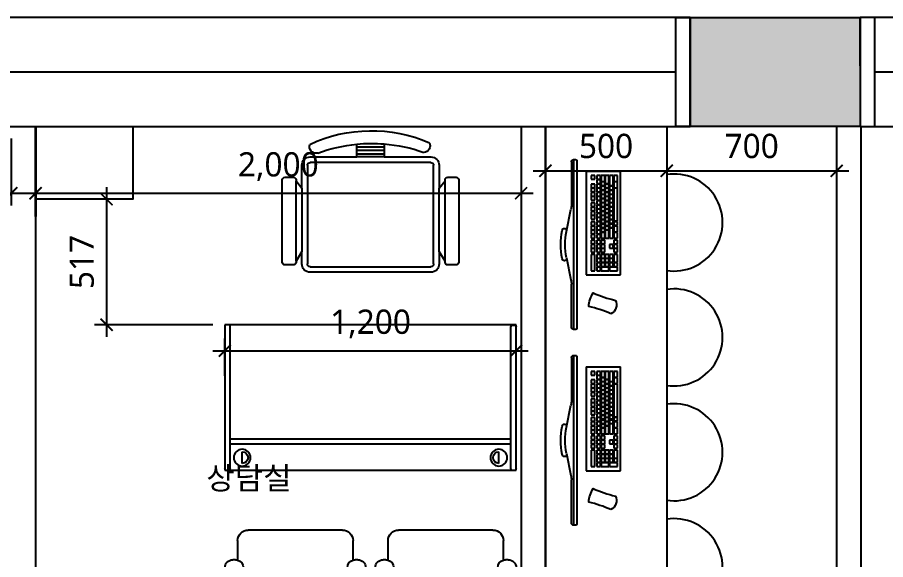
# Model space of a CAD drawing. Header units: metres. Extents: x 11578468 to 47831421, y -58341524 to -14256839.
# Drawn here: x 23785042 to 23788619, y -29022172 to -29019937 of the extents above; entities that cross this region are included whole.
import ezdxf
from ezdxf.enums import TextEntityAlignment as Align

# ---------------------------------------------------------------- set-up
doc = ezdxf.new("R2010")
doc.units = ezdxf.units.M
doc.header["$LTSCALE"] = 50
doc.header["$MEASUREMENT"] = 0
doc.layers.get('0').update_dxf_attribs({"linetype": 'CONTINUOUS'})
doc.layers.get('DEFPOINTS').update_dxf_attribs({"linetype": 'CONTINUOUS'})
for name, color, linetype in [('0-ELC TEXT', 7, 'CONTINUOUS'), ('3.기호.계단선', 30, 'CONTINUOUS'), ('FUR', 11, 'CONTINUOUS'), ('wall', 3, 'CONTINUOUS'), ('WIN', 4, 'CONTINUOUS'), ('家具', 251, 'CONTINUOUS'), ('가구', 6, 'CONTINUOUS')]:
    doc.layers.add(name, color=color, linetype=linetype)
doc.layers.add('ha', color=8, linetype='CONTINUOUS', lineweight=5)
doc.layers.add('wall2', color=3, linetype='CONTINUOUS', lineweight=25)
doc.styles.add('HY 울릉도 L', font='malgun.ttf')
doc.styles.add('맑은 고딕', font='malgun.ttf')
doc.dimstyles.new('사본 50', dxfattribs={"dimscale": 50, "dimtxt": 2, "dimasz": 1, "dimexe": 1, "dimexo": 1, "dimgap": 1, "dimtad": 1, "dimdec": 0, "dimrnd": 0.05, "dimdsep": 46, "dimlunit": 6, "dimtxsty": 'HY 울릉도 L', "dimblk": 'ARCHTICK', "dimcen": 2.5, "dimdle": 1, "dimclrd": 133, "dimclre": 133, "dimclrt": 30, "dimadec": 0, "dimazin": 0, "dimtfac": 1, "dimtdec": 0, "dimtix": 1, "dimtmove": 2, "dimatfit": 3, "dimldrblk": 'ARCHTICK', "dimfxl": 1, "dimlwd": -1, "dimlwe": -1, "dimarcsym": 0})

# ---------------------------------------------------------------- blocks, each defined once
blk = doc.blocks.new('*U357')
at = {"layer": 'WIN', "linetype": 'Continuous'}
blk.add_line((60, -25), (4340, -25), dxfattribs=at)
for points in [[(0, -250), (4400, -250), (4400, 200), (0, 200)], [(4400, -250), (4340, -250), (4340, 200), (4400, 200)]]:
    blk.add_lwpolyline(points, close=True, dxfattribs=at)
blk = doc.blocks.new('*U358')
at = {"layer": 'WIN', "linetype": 'Continuous'}
blk.add_line((60, -25), (7040, -25), dxfattribs=at)
for points in [[(0, -250), (7100, -250), (7100, 200), (0, 200)], [(0, -250), (60, -250), (60, 200), (0, 200)]]:
    blk.add_lwpolyline(points, close=True, dxfattribs=at)
blk = doc.blocks.new('sdagdgds')
at = {"layer": 'ha', "transparency": 33554687}
h = blk.add_hatch(color=256, dxfattribs=at)
h.dxf.hatch_style = 1
h.paths.add_polyline_path([(23725502, -29128457), (23728302, -29128457), (23728302, -29132607), (23728502, -29132607), (23728502, -29128257), (23728302, -29128257), (23725302, -29128257), (23725302, -29132557), (23725502, -29132557)])
h.paths.add_polyline_path([(23728502, -29133657), (23728302, -29133657), (23728302, -29133757), (23725502, -29133757), (23725502, -29133657), (23725302, -29133657), (23725302, -29133757), (23724848.0976572, -29133757), (23724752, -29133757), (23724752, -29136507), (23725152, -29136507), (23725152, -29137657), (23725352, -29137657), (23725352, -29137507), (23727752, -29137507), (23727952, -29137507), (23727952, -29137307), (23725352, -29137307), (23725352, -29136507), (23727052, -29136507), (23727052, -29136707), (23727252, -29136707), (23727252, -29136507), (23727252, -29135757), (23727252, -29135707), (23727052, -29135707), (23727052, -29135757), (23727052, -29136307), (23725352, -29136307), (23724952, -29136307), (23724952, -29133957), (23727052, -29133957), (23727052, -29134507), (23727252, -29134507), (23727252, -29133957), (23728502, -29133957)])
h.paths.add_polyline_path([(23727952, -29138607), (23727752, -29138607), (23727752, -29139637), (23725352, -29139637), (23725352, -29139457), (23725152, -29139457), (23725152, -29140057), (23725352, -29140057), (23725352, -29139837), (23727752, -29139837), (23727752, -29139907), (23727952, -29139907), (23727952, -29139837)])
h.paths.add_polyline_path([(23727952, -29141007), (23727752, -29141007), (23727752, -29142007), (23725352, -29142007), (23725352, -29141857), (23725152, -29141857), (23725152, -29144557), (23725652, -29144557), (23725652, -29144657), (23729552, -29144657), (23729552, -29144457), (23725852, -29144457), (23725852, -29144357), (23725352, -29144357), (23725352, -29142207), (23727952, -29142207)])
h.paths.add_polyline_path([(23731552, -29144307), (23730852, -29144307), (23730852, -29144457), (23730732, -29144457), (23730732, -29144657), (23732052, -29144657), (23732052, -29144457), (23731552, -29144457)])
h.paths.add_polyline_path([(23739502, -29144457), (23736702, -29144457), (23736702, -29144307), (23736002, -29144307), (23736002, -29144457), (23733202, -29144457), (23733202, -29144657), (23739502, -29144657)])
h.paths.add_polyline_path([(23745902, -29143307), (23745702, -29143307), (23745702, -29144457), (23744702, -29144457), (23744702, -29144307), (23744002, -29144307), (23744002, -29144457), (23743102, -29144457), (23743102, -29144657), (23745902, -29144657)])
h.paths.add_polyline_path([(23745902, -29133157), (23745702, -29133157), (23745702, -29139657), (23745902, -29139657)])
h.paths.add_polyline_path([(23745902, -29140857), (23745702, -29140857), (23745702, -29142157), (23745902, -29142157)])
h.paths.add_polyline_path([(23744602, -29136307), (23743902, -29136307), (23743902, -29136657), (23744602, -29136657)])
h.paths.add_polyline_path([(23736702, -29136307), (23736002, -29136307), (23736002, -29136657), (23736702, -29136657)])
h.paths.add_polyline_path([(23731602, -29136307), (23730902, -29136307), (23730902, -29136657), (23731602, -29136657)])
h.paths.add_polyline_path([(23745902, -29130707), (23745702, -29130707), (23745702, -29131957), (23745902, -29131957)])
h.paths.add_polyline_path([(23745902, -29128257), (23743802, -29128257), (23743802, -29128457), (23743802, -29128707), (23744502, -29128707), (23744502, -29128457), (23745702, -29128457), (23745702, -29129607), (23745902, -29129607)])
h.paths.add_polyline_path([(23731602, -29128457), (23731602, -29128257), (23730902, -29128257), (23730902, -29130107), (23731102, -29130107), (23731102, -29128707), (23731602, -29128707)])
h.paths.add_polyline_path([(23736702, -29128257), (23736002, -29128257), (23736002, -29128457), (23736002, -29128707), (23736702, -29128707), (23736702, -29128457)])
at = {"layer": 'wall'}
for p, q in [((23736002, -29128257), (23736702, -29128257)), ((23736002, -29128457), (23736002, -29128257)), ((23736702, -29128457), (23736702, -29128257)), ((23736002, -29128707), (23736002, -29128457)), ((23736702, -29128457), (23736702, -29128707)), ((23736702, -29128707), (23736002, -29128707))]:
    blk.add_line(p, q, dxfattribs=at)
at = {"layer": 'WIN', "linetype": 'Continuous'}
for name, p in [('*U357', (23731602, -29128457)), ('*U358', (23736702, -29128457))]:
    blk.add_blockref(name, p, dxfattribs=at)
blk = doc.blocks.new('$plan$00002539')
at = {"layer": 'FUR', "color": 251}
for p, q in [((581.9, 600), (970.6, 600)), ((1201.4, 600), (1590.1, 600)), ((538.4, 395.7), (538.4, 556.6)), ((538.4, 545.7), (1014.1, 545.7)), ((1014.1, 556.6), (1014.1, 395.7)), ((1157.9, 395.7), (1157.9, 556.6)), ((1157.9, 545.7), (1633.6, 545.7)), ((1633.6, 556.6), (1633.6, 395.7)), ((518.6, 396.9), (529.4, 396.9)), ((1023.1, 396.9), (1033.9, 396.9)), ((1138.1, 396.9), (1148.9, 396.9)), ((1642.6, 396.9), (1653.4, 396.9)), ((486, 201.5), (486, 364.4)), ((562, 364.4), (562, 201.5)), ((990.5, 364.4), (990.5, 201.5)), ((1066.5, 364.4), (1066.5, 201.5)), ((1105.5, 201.5), (1105.5, 364.4)), ((1181.5, 364.4), (1181.5, 201.5)), ((1610, 364.4), (1610, 201.5)), ((1686, 364.4), (1686, 201.5)), ((529.4, 168.9), (518.6, 168.9)), ((538.4, 89.6), (538.4, 170.2)), ((1014.1, 170.2), (1014.1, 89.6)), ((1033.9, 168.9), (1023.1, 168.9)), ((1023.1, 168.9), (1023.1, 168.9)), ((1148.9, 168.9), (1138.1, 168.9)), ((1157.9, 89.6), (1157.9, 170.2)), ((1633.6, 170.2), (1633.6, 89.6)), ((1653.4, 168.9), (1642.6, 168.9)), ((970.6, 46.2), (581.9, 46.2)), ((1590.1, 46.2), (1201.4, 46.2)), ((485.9, -800), (485.9, -200)), ((485.9, -200), (1685.9, -200)), ((494.6, -199), (499, -199)), ((507.6, -207.7), (507.6, -799)), ((1664.2, -207.7), (1664.2, -790.3)), ((1677.2, -199), (1672.9, -199)), ((1685.9, -200), (1685.9, -800)), ((557.3, -228.3), (557.3, -276.1)), ((1614.6, -228.3), (1614.6, -276.1)), ((507.6, -308.6), (1664.2, -308.6)), ((507.6, -330.3), (1664.2, -330.3)), ((582.8, -800), (485.9, -800)), ((582.8, -800), (485.9, -800)), ((1685.9, -800), (582.8, -800)), ((582.8, -800), (582.8, -800)), ((1672.9, -799), (1677.2, -799)), ((1334.6, -1016.8), (837.2, -1016.8)), ((722.5, -1057.8), (722.5, -1396.9)), ((767.7, -1046.5), (733.8, -1046.5)), ((779, -1061.9), (779, -1057.8)), ((803.3, -1102), (779, -1061.9)), ((779, -1061.9), (779, -1393.5)), ((803.3, -1050.7), (803.3, -1102)), ((825.9, -1457.7), (825.9, -1050.7)), ((837.2, -1039.4), (1334.6, -1039.4)), ((1345.9, -1050.7), (1345.9, -1457.7)), ((1368.5, -1102), (1368.5, -1050.7)), ((1392.9, -1061.9), (1368.5, -1102)), ((1392.9, -1057.8), (1392.9, -1061.9)), ((1392.9, -1061.9), (1392.9, -1393.5)), ((1438.1, -1046.5), (1404.2, -1046.5)), ((1449.4, -1396.9), (1449.4, -1057.8)), ((803.3, -1363.5), (803.3, -1102)), ((1368.5, -1102), (1368.5, -1363.5)), ((779, -1393.5), (803.3, -1363.5)), ((779, -1396.9), (779, -1393.5)), ((803.3, -1363.5), (803.3, -1457.7)), ((1368.5, -1457.7), (1368.5, -1363.5)), ((1368.5, -1363.5), (1392.9, -1393.5)), ((1392.9, -1393.5), (1392.9, -1396.9)), ((733.8, -1408.2), (767.7, -1408.2)), ((1404.2, -1408.2), (1438.1, -1408.2)), ((1334.6, -1469), (837.2, -1469)), ((837.2, -1491.6), (1029.3, -1491.6)), ((1142.6, -1491.6), (1029.3, -1491.6)), ((1029.3, -1491.6), (1029.3, -1544.5)), ((1142.6, -1545.4), (1142.6, -1491.6)), ((1142.6, -1491.6), (1334.6, -1491.6)), ((1142.6, -1503.1), (1029.3, -1503.1)), ((1142.6, -1518.5), (1029.3, -1518.5)), ((1142.6, -1531.5), (1029.3, -1531.5))]:
    blk.add_line(p, q, dxfattribs=at)
for centre in [(557.3, -252.2), (1614.6, -252.2)]:
    blk.add_circle(centre, 34.7, dxfattribs=at)
for centre, radius, start, end in [((581.9, 556.6), 43.4, 90, 180), ((970.6, 556.6), 43.4, 0, 90), ((1201.4, 556.6), 43.4, 90, 180), ((1590.1, 556.6), 43.4, 0, 90), ((518.6, 364.4), 32.6, 90, 180), ((529.4, 364.4), 32.6, 73.9721, 90), ((529.4, 364.4), 32.6, 0, 73.9721), ((1023.1, 364.4), 32.6, 106.0279, 180), ((1023.1, 364.4), 32.6, 90, 106.0279), ((1033.9, 364.4), 32.6, 0, 90), ((1138.1, 364.4), 32.6, 90, 180), ((1148.9, 364.4), 32.6, 73.9721, 90), ((1148.9, 364.4), 32.6, 0, 73.9721), ((1642.6, 364.4), 32.6, 106.0279, 180), ((1642.6, 364.4), 32.6, 90, 106.0279), ((1653.4, 364.4), 32.6, 0, 90), ((518.6, 201.5), 32.6, 180, 270), ((529.4, 201.5), 32.6, 286.0279, 0), ((1023.1, 201.5), 32.6, 180, 253.9721), ((1033.9, 201.5), 32.6, 270, 0), ((1138.1, 201.5), 32.6, 180, 270), ((1148.9, 201.5), 32.6, 286.0279, 0), ((1642.6, 201.5), 32.6, 180, 253.9721), ((1653.4, 201.5), 32.6, 270, 0), ((529.4, 201.5), 32.6, 270, 286.0279), ((1023.1, 201.5), 32.6, 253.9721, 270), ((1148.9, 201.5), 32.6, 270, 286.0279), ((1642.6, 201.5), 32.6, 253.9721, 270), ((581.9, 89.6), 43.4, 180, 270), ((970.6, 89.6), 43.4, 270, 0), ((1201.4, 89.6), 43.4, 180, 270), ((1590.1, 89.6), 43.4, 270, 0), ((494.6, -207.7), 8.69, 90, 180), ((499, -207.7), 8.69, 0, 90), ((1672.9, -207.7), 8.69, 90, 180), ((1677.2, -207.7), 8.69, 0, 90), ((557.3, -252.2), 23.9, 270, 90), ((1614.6, -252.2), 23.9, 90, 270), ((1672.9, -790.3), 8.69, 180, 270), ((1677.2, -790.3), 8.69, 270, 0), ((837.2, -1050.7), 33.9, 90, 180), ((1334.6, -1050.7), 33.9, 0, 90), ((733.8, -1057.8), 11.3, 90, 180), ((767.7, -1057.8), 11.3, 0, 90), ((837.2, -1050.7), 11.3, 90, 180), ((1334.6, -1050.7), 11.3, 0, 90), ((1404.2, -1057.8), 11.3, 90, 180), ((1438.1, -1057.8), 11.3, 0, 90), ((733.8, -1396.9), 11.3, 180, 270), ((767.7, -1396.9), 11.3, 270, 0), ((1404.2, -1396.9), 11.3, 180, 270), ((1438.1, -1396.9), 11.3, 270, 0), ((837.2, -1457.7), 33.9, 180, 270), ((837.2, -1457.7), 11.3, 180, 270), ((1334.6, -1457.7), 33.9, 270, 0), ((1334.6, -1457.7), 11.3, 270, 0), ((862.3, -1535.1), 28.4, 77.6258, 197.8047), ((1091.3, -907.2), 640.3, 249.6237, 264.4446), ((1091.3, -907.2), 640.3, 274.5944, 289.5086), ((1304.2, -1537.9), 27.2, 332.4673, 88.0646), ((1089.1, -999), 601, 245.0156, 293.4469), ((1091.3, -907.2), 640.3, 264.4446, 274.5944)]:
    blk.add_arc(centre, radius, start, end, dxfattribs=at)
blk = doc.blocks.new('A$C6A105BC0')
for p, q in [((224.6, 104.4), (224.6, 246)), ((224.6, 246), (653.1, 246)), ((242.4, 233.2), (257.5, 233.2)), ((242.4, 200.8), (242.4, 233.2)), ((257.5, 233.2), (257.5, 200.8)), ((259.7, 218.1), (259.7, 233.2)), ((259.7, 233.2), (274.8, 233.2)), ((274.8, 218.1), (259.7, 218.1)), ((259.7, 200.8), (259.7, 215.9)), ((259.7, 215.9), (274.8, 215.9)), ((274.8, 233.2), (274.8, 218.1)), ((274.8, 215.9), (274.8, 200.8)), ((277, 233.2), (309.5, 233.2)), ((277, 218.1), (277, 233.2)), ((309.5, 218.1), (277, 218.1)), ((277, 215.9), (292.2, 215.9)), ((277, 200.8), (277, 215.9)), ((292.2, 215.9), (292.2, 200.8)), ((294.3, 215.9), (309.5, 215.9)), ((294.3, 200.8), (294.3, 215.9)), ((309.5, 233.2), (309.5, 218.1)), ((309.5, 215.9), (309.5, 200.8)), ((318.1, 233.2), (333.3, 233.2)), ((318.1, 218.1), (318.1, 233.2)), ((333.3, 218.1), (318.1, 218.1)), ((333.3, 233.2), (333.3, 218.1)), ((335.4, 218.1), (335.4, 233.2)), ((335.4, 233.2), (350.6, 233.2)), ((350.6, 218.1), (335.4, 218.1)), ((335.4, 215.9), (350.6, 215.9)), ((335.4, 200.8), (335.4, 215.9)), ((350.6, 233.2), (350.6, 218.1)), ((350.6, 215.9), (350.6, 200.8)), ((352.8, 233.2), (367.9, 233.2)), ((352.8, 218.1), (352.8, 233.2)), ((367.9, 218.1), (352.8, 218.1)), ((367.9, 233.2), (367.9, 218.1)), ((376.6, 233.2), (400.4, 233.2)), ((376.6, 218.1), (376.6, 233.2)), ((400.4, 218.1), (376.6, 218.1)), ((376.6, 215.9), (417.7, 215.9)), ((376.6, 200.8), (376.6, 215.9)), ((400.4, 233.2), (400.4, 218.1)), ((402.5, 233.2), (426.3, 233.2)), ((402.5, 218.1), (402.5, 233.2)), ((426.3, 218.1), (402.5, 218.1)), ((417.7, 215.9), (417.7, 200.8)), ((419.9, 215.9), (435, 215.9)), ((419.9, 200.8), (419.9, 215.9)), ((426.3, 233.2), (426.3, 218.1)), ((428.5, 233.2), (428.5, 218.1)), ((428.5, 233.2), (443.7, 233.2)), ((443.7, 218.1), (428.5, 218.1)), ((435, 200.8), (435, 215.9)), ((437.2, 215.9), (452.3, 215.9)), ((437.2, 215.9), (437.2, 200.8)), ((443.7, 233.2), (443.7, 218.1)), ((445.8, 233.2), (445.8, 218.1)), ((445.8, 233.2), (582.2, 233.2)), ((582.2, 218.1), (445.8, 218.1)), ((452.3, 215.9), (452.3, 200.8)), ((454.5, 200.8), (454.5, 215.9)), ((454.5, 215.9), (469.6, 215.9)), ((469.6, 215.9), (469.6, 200.8)), ((471.8, 200.8), (471.8, 215.9)), ((471.8, 215.9), (487, 215.9)), ((487, 215.9), (487, 200.8)), ((489.1, 215.9), (504.3, 215.9)), ((489.1, 200.8), (489.1, 215.9)), ((504.3, 215.9), (504.3, 200.8)), ((506.4, 215.9), (521.6, 215.9)), ((506.4, 200.8), (506.4, 215.9)), ((521.6, 215.9), (521.6, 200.8)), ((523.7, 215.9), (538.9, 215.9)), ((523.7, 200.8), (523.7, 215.9)), ((538.9, 215.9), (538.9, 200.8)), ((541.1, 215.9), (556.2, 215.9)), ((541.1, 200.8), (541.1, 215.9)), ((556.2, 215.9), (556.2, 200.8)), ((558.4, 215.9), (573.5, 215.9)), ((558.4, 200.8), (558.4, 215.9)), ((573.5, 215.9), (573.5, 200.8)), ((575.7, 215.9), (590.8, 215.9)), ((575.7, 200.8), (575.7, 215.9)), ((582.2, 233.2), (582.2, 218.1)), ((584.3, 233.2), (608.2, 233.2)), ((584.3, 218.1), (584.3, 233.2)), ((608.2, 218.1), (584.3, 218.1)), ((590.8, 215.9), (590.8, 200.8)), ((593, 215.9), (634.1, 215.9)), ((593, 200.8), (593, 215.9)), ((608.2, 233.2), (608.2, 218.1)), ((610.3, 233.2), (634.1, 233.2)), ((610.3, 218.1), (610.3, 233.2)), ((634.1, 218.1), (610.3, 218.1)), ((634.1, 233.2), (634.1, 218.1)), ((634.1, 215.9), (634.1, 200.8)), ((653.1, 104.4), (653.1, 246)), ((257.5, 200.8), (242.4, 200.8)), ((242.4, 198.6), (257.5, 198.6)), ((242.4, 166.1), (242.4, 198.6)), ((257.5, 198.6), (257.5, 166.1)), ((274.8, 200.8), (259.7, 200.8)), ((259.7, 198.6), (274.8, 198.6)), ((259.7, 183.4), (259.7, 198.6)), ((274.8, 183.4), (259.7, 183.4)), ((259.7, 181.3), (274.8, 181.3)), ((259.7, 166.1), (259.7, 181.3)), ((274.8, 198.6), (274.8, 183.4)), ((274.8, 181.3), (274.8, 166.1)), ((292.2, 200.8), (277, 200.8)), ((277, 198.6), (292.2, 198.6)), ((277, 183.4), (277, 198.6)), ((292.2, 183.4), (277, 183.4)), ((277, 181.3), (292.2, 181.3)), ((277, 166.1), (277, 181.3)), ((292.2, 198.6), (292.2, 183.4)), ((292.2, 181.3), (292.2, 166.1)), ((309.5, 200.8), (294.3, 200.8)), ((294.3, 198.6), (309.5, 198.6)), ((294.3, 183.4), (294.3, 198.6)), ((309.5, 183.4), (294.3, 183.4)), ((294.3, 181.3), (309.5, 181.3)), ((294.3, 166.1), (294.3, 181.3)), ((309.5, 198.6), (309.5, 183.4)), ((309.5, 181.3), (309.5, 166.1)), ((318.1, 181.3), (333.3, 181.3)), ((318.1, 166.1), (318.1, 181.3)), ((333.3, 181.3), (333.3, 166.1)), ((350.6, 200.8), (335.4, 200.8)), ((335.4, 181.3), (350.6, 181.3)), ((335.4, 166.1), (335.4, 181.3)), ((350.6, 181.3), (350.6, 166.1)), ((352.8, 181.3), (367.9, 181.3)), ((352.8, 166.1), (352.8, 181.3)), ((367.9, 181.3), (367.9, 166.1)), ((417.7, 200.8), (376.6, 200.8)), ((376.6, 198.6), (409, 198.6)), ((376.6, 183.4), (376.6, 198.6)), ((409, 183.4), (376.6, 183.4)), ((376.6, 181.3), (400.4, 181.3)), ((376.6, 166.1), (376.6, 181.3)), ((400.4, 181.3), (400.4, 166.1)), ((402.5, 181.3), (417.7, 181.3)), ((402.5, 166.1), (402.5, 181.3)), ((409, 198.6), (409, 183.4)), ((411.2, 198.6), (426.3, 198.6)), ((411.2, 183.4), (411.2, 198.6)), ((426.3, 183.4), (411.2, 183.4)), ((417.7, 166.1), (417.7, 181.3)), ((435, 200.8), (419.9, 200.8)), ((419.9, 181.3), (435, 181.3)), ((419.9, 166.1), (419.9, 181.3)), ((426.3, 198.6), (426.3, 183.4)), ((428.5, 198.6), (443.7, 198.6)), ((428.5, 183.4), (428.5, 198.6)), ((443.7, 183.4), (428.5, 183.4)), ((435, 166.1), (435, 181.3)), ((452.3, 200.8), (437.2, 200.8)), ((437.2, 181.3), (452.3, 181.3)), ((437.2, 181.3), (437.2, 166.1)), ((443.7, 198.6), (443.7, 183.4)), ((445.8, 198.6), (461, 198.6)), ((445.8, 183.4), (445.8, 198.6)), ((461, 183.4), (445.8, 183.4)), ((452.3, 181.3), (452.3, 166.1)), ((469.6, 200.8), (454.5, 200.8)), ((454.5, 181.3), (469.6, 181.3)), ((454.5, 166.1), (454.5, 181.3)), ((461, 198.6), (461, 183.4)), ((463.1, 183.4), (463.1, 198.6)), ((463.1, 198.6), (478.3, 198.6)), ((478.3, 183.4), (463.1, 183.4)), ((469.6, 181.3), (469.6, 166.1)), ((487, 200.8), (471.8, 200.8)), ((471.8, 166.1), (471.8, 181.3)), ((471.8, 181.3), (487, 181.3)), ((478.3, 198.6), (478.3, 183.4)), ((480.5, 198.6), (495.6, 198.6)), ((480.5, 183.4), (480.5, 198.6)), ((495.6, 183.4), (480.5, 183.4)), ((487, 181.3), (487, 166.1)), ((504.3, 200.8), (489.1, 200.8)), ((489.1, 166.1), (489.1, 181.3)), ((489.1, 181.3), (504.3, 181.3)), ((495.6, 198.6), (495.6, 183.4)), ((497.8, 198.6), (512.9, 198.6)), ((497.8, 183.4), (497.8, 198.6)), ((512.9, 183.4), (497.8, 183.4)), ((504.3, 181.3), (504.3, 166.1)), ((521.6, 200.8), (506.4, 200.8)), ((506.4, 166.1), (506.4, 181.3)), ((506.4, 181.3), (521.6, 181.3)), ((512.9, 198.6), (512.9, 183.4)), ((515.1, 198.6), (530.2, 198.6)), ((515.1, 183.4), (515.1, 198.6)), ((530.2, 183.4), (515.1, 183.4)), ((521.6, 181.3), (521.6, 166.1)), ((538.9, 200.8), (523.7, 200.8)), ((523.7, 181.3), (538.9, 181.3)), ((523.7, 166.1), (523.7, 181.3)), ((530.2, 198.6), (530.2, 183.4)), ((532.4, 198.6), (547.6, 198.6)), ((532.4, 183.4), (532.4, 198.6)), ((547.6, 183.4), (532.4, 183.4)), ((538.9, 181.3), (538.9, 166.1)), ((556.2, 200.8), (541.1, 200.8)), ((541.1, 181.3), (556.2, 181.3)), ((541.1, 166.1), (541.1, 181.3)), ((547.6, 198.6), (547.6, 183.4)), ((549.7, 183.4), (549.7, 198.6)), ((549.7, 198.6), (564.9, 198.6)), ((564.9, 183.4), (549.7, 183.4)), ((556.2, 181.3), (556.2, 166.1)), ((573.5, 200.8), (558.4, 200.8)), ((558.4, 181.3), (573.5, 181.3)), ((558.4, 166.1), (558.4, 181.3)), ((564.9, 198.6), (564.9, 183.4)), ((567, 198.6), (582.2, 198.6)), ((567, 183.4), (567, 198.6)), ((582.2, 183.4), (567, 183.4)), ((573.5, 181.3), (573.5, 166.1)), ((590.8, 200.8), (575.7, 200.8)), ((575.7, 181.3), (590.8, 181.3)), ((575.7, 166.1), (575.7, 181.3)), ((582.2, 198.6), (582.2, 183.4)), ((584.3, 198.6), (599.5, 198.6)), ((584.3, 183.4), (584.3, 198.6)), ((599.5, 183.4), (584.3, 183.4)), ((590.8, 181.3), (590.8, 166.1)), ((634.1, 200.8), (593, 200.8)), ((593, 181.3), (608.2, 181.3)), ((593, 166.1), (593, 181.3)), ((599.5, 198.6), (599.5, 183.4)), ((601.7, 198.6), (634.1, 198.6)), ((601.7, 183.4), (601.7, 198.6)), ((634.1, 183.4), (601.7, 183.4)), ((608.2, 181.3), (608.2, 166.1)), ((610.3, 181.3), (634.1, 181.3)), ((610.3, 166.1), (610.3, 181.3)), ((634.1, 198.6), (634.1, 183.4)), ((634.1, 181.3), (634.1, 166.1)), ((257.5, 166.1), (242.4, 166.1)), ((242.4, 164), (257.5, 164)), ((242.4, 148.8), (242.4, 164)), ((257.5, 148.8), (242.4, 148.8)), ((257.5, 164), (257.5, 148.8)), ((274.8, 166.1), (259.7, 166.1)), ((259.7, 148.8), (259.7, 164)), ((259.7, 164), (274.8, 164)), ((274.8, 148.8), (259.7, 148.8)), ((274.8, 164), (274.8, 148.8)), ((292.2, 166.1), (277, 166.1)), ((277, 164), (292.2, 164)), ((277, 148.8), (277, 164)), ((292.2, 148.8), (277, 148.8)), ((292.2, 164), (292.2, 148.8)), ((309.5, 166.1), (294.3, 166.1)), ((294.3, 148.8), (294.3, 164)), ((294.3, 164), (309.5, 164)), ((309.5, 148.8), (294.3, 148.8)), ((309.5, 164), (309.5, 148.8)), ((333.3, 166.1), (318.1, 166.1)), ((318.1, 164), (333.3, 164)), ((318.1, 148.8), (318.1, 164)), ((333.3, 148.8), (318.1, 148.8)), ((333.3, 164), (333.3, 148.8)), ((350.6, 166.1), (335.4, 166.1)), ((335.4, 148.8), (335.4, 164)), ((335.4, 164), (350.6, 164)), ((350.6, 148.8), (335.4, 148.8)), ((350.6, 164), (350.6, 148.8)), ((367.9, 166.1), (352.8, 166.1)), ((352.8, 148.8), (352.8, 164)), ((352.8, 164), (367.9, 164)), ((367.9, 148.8), (352.8, 148.8)), ((367.9, 164), (367.9, 148.8)), ((400.4, 166.1), (376.6, 166.1)), ((376.6, 164), (391.7, 164)), ((376.6, 148.8), (376.6, 164)), ((391.7, 148.8), (376.6, 148.8)), ((391.7, 164), (391.7, 148.8)), ((393.9, 148.8), (393.9, 164)), ((393.9, 164), (409, 164)), ((409, 148.8), (393.9, 148.8)), ((417.7, 166.1), (402.5, 166.1)), ((409, 164), (409, 148.8)), ((411.2, 148.8), (411.2, 164)), ((411.2, 164), (426.3, 164)), ((426.3, 148.8), (411.2, 148.8)), ((435, 166.1), (419.9, 166.1)), ((426.3, 164), (426.3, 148.8)), ((428.5, 148.8), (428.5, 164)), ((428.5, 164), (443.7, 164)), ((443.7, 148.8), (428.5, 148.8)), ((452.3, 166.1), (437.2, 166.1)), ((443.7, 164), (443.7, 148.8)), ((445.8, 148.8), (445.8, 164)), ((445.8, 164), (461, 164)), ((461, 148.8), (445.8, 148.8)), ((469.6, 166.1), (454.5, 166.1)), ((461, 164), (461, 148.8)), ((463.1, 148.8), (463.1, 164)), ((463.1, 164), (478.3, 164)), ((478.3, 148.8), (463.1, 148.8)), ((487, 166.1), (471.8, 166.1)), ((478.3, 164), (478.3, 148.8)), ((480.5, 164), (495.6, 164)), ((480.5, 148.8), (480.5, 164)), ((495.6, 148.8), (480.5, 148.8)), ((504.3, 166.1), (489.1, 166.1)), ((495.6, 164), (495.6, 148.8)), ((497.8, 148.8), (497.8, 164)), ((497.8, 164), (512.9, 164)), ((512.9, 148.8), (497.8, 148.8)), ((521.6, 166.1), (506.4, 166.1)), ((512.9, 164), (512.9, 148.8)), ((515.1, 164), (530.2, 164)), ((515.1, 148.8), (515.1, 164)), ((530.2, 148.8), (515.1, 148.8)), ((538.9, 166.1), (523.7, 166.1)), ((530.2, 164), (530.2, 148.8)), ((532.4, 148.8), (532.4, 164)), ((532.4, 164), (547.6, 164)), ((547.6, 148.8), (532.4, 148.8)), ((556.2, 166.1), (541.1, 166.1)), ((547.6, 164), (547.6, 148.8)), ((549.7, 148.8), (549.7, 164)), ((549.7, 164), (564.9, 164)), ((564.9, 148.8), (549.7, 148.8)), ((573.5, 166.1), (558.4, 166.1)), ((564.9, 164), (564.9, 148.8)), ((567, 164), (582.2, 164)), ((567, 148.8), (567, 164)), ((582.2, 148.8), (567, 148.8)), ((590.8, 166.1), (575.7, 166.1)), ((582.2, 164), (582.2, 148.8)), ((584.3, 148.8), (584.3, 164)), ((584.3, 164), (599.5, 164)), ((599.5, 148.8), (584.3, 148.8)), ((608.2, 166.1), (593, 166.1)), ((599.5, 164), (599.5, 148.8)), ((601.7, 148.8), (601.7, 164)), ((601.7, 164), (616.8, 164)), ((616.8, 148.8), (601.7, 148.8)), ((634.1, 166.1), (610.3, 166.1)), ((616.8, 164), (616.8, 148.8)), ((619, 164), (634.1, 164)), ((619, 148.8), (619, 164)), ((634.1, 148.8), (619, 148.8)), ((634.1, 164), (634.1, 148.8)), ((242.4, 140.2), (309.5, 140.2)), ((242.4, 125), (242.4, 140.2)), ((309.5, 125), (242.4, 125)), ((309.5, 140.2), (309.5, 125)), ((318.1, 140.2), (333.3, 140.2)), ((318.1, 125), (318.1, 140.2)), ((333.3, 125), (318.1, 125)), ((333.3, 140.2), (333.3, 125)), ((335.4, 125), (335.4, 140.2)), ((335.4, 140.2), (350.6, 140.2)), ((350.6, 125), (335.4, 125)), ((350.6, 140.2), (350.6, 125)), ((352.8, 140.2), (367.9, 140.2)), ((352.8, 125), (352.8, 140.2)), ((367.9, 125), (352.8, 125)), ((367.9, 140.2), (367.9, 125)), ((376.6, 140.2), (391.7, 140.2)), ((376.6, 125), (376.6, 140.2)), ((391.7, 125), (376.6, 125)), ((391.7, 140.2), (391.7, 125)), ((393.9, 140.2), (409, 140.2)), ((393.9, 125), (393.9, 140.2)), ((409, 125), (393.9, 125)), ((409, 140.2), (409, 125)), ((411.2, 140.2), (426.3, 140.2)), ((411.2, 125), (411.2, 140.2)), ((426.3, 125), (411.2, 125)), ((426.3, 140.2), (426.3, 125)), ((428.5, 140.2), (443.7, 140.2)), ((428.5, 125), (428.5, 140.2)), ((443.7, 125), (428.5, 125)), ((443.7, 140.2), (443.7, 125)), ((454.5, 140.2), (469.6, 140.2)), ((454.5, 125), (454.5, 140.2)), ((469.6, 125), (454.5, 125)), ((469.6, 140.2), (469.6, 125)), ((471.8, 125), (471.8, 140.2)), ((471.8, 140.2), (487, 140.2)), ((487, 125), (471.8, 125)), ((487, 140.2), (487, 125)), ((489.1, 140.2), (504.3, 140.2)), ((489.1, 125), (489.1, 140.2)), ((504.3, 125), (489.1, 125)), ((504.3, 140.2), (504.3, 125)), ((506.4, 140.2), (521.6, 140.2)), ((506.4, 125), (506.4, 140.2)), ((521.6, 125), (506.4, 125)), ((521.6, 140.2), (521.6, 125)), ((532.4, 125), (532.4, 140.2)), ((532.4, 140.2), (547.6, 140.2)), ((547.6, 125), (532.4, 125)), ((547.6, 140.2), (547.6, 125)), ((549.7, 140.2), (564.9, 140.2)), ((549.7, 125), (549.7, 140.2)), ((564.9, 125), (549.7, 125)), ((564.9, 140.2), (564.9, 125)), ((567, 140.2), (582.2, 140.2)), ((567, 125), (567, 140.2)), ((582.2, 125), (567, 125)), ((582.2, 140.2), (582.2, 125)), ((584.3, 140.2), (599.5, 140.2)), ((584.3, 125), (584.3, 140.2)), ((599.5, 125), (584.3, 125)), ((599.5, 140.2), (599.5, 125)), ((619, 140.2), (634.1, 140.2)), ((619, 125), (619, 140.2)), ((634.1, 125), (619, 125)), ((634.1, 140.2), (634.1, 125)), ((653.1, 104.4), (224.6, 104.4)), ((695.5, 66.4), (4.5, 66.4)), ((404.1, 23.5), (495.1, 42.1)), ((691, 43.9), (513.1, 43.9)), ((700, 52.9), (700, 61.9)), ((700, 52.9), (700, 52.9))]:
    blk.add_line(p, q)
blk.add_lwpolyline([(64.6, 206.6, -0.043661), (95.3, 115.1, 0.131652), (150.8, 133.8, -0.043661), (120, 225.3, 0.414214)], format="xyb", close=True)
blk.add_lwpolyline([(295.9, 23.5), (204.9, 42.1)])
for centre, radius, start, end in [((4.5, 61.9), 4.5, 90, 180), ((186.9, -46.1), 90, 78.4398, 90), ((513.1, -46.1), 90, 90, 101.5601), ((691, 52.9), 9, 270, 360), ((695.5, 61.9), 4.5, 360, 90), ((292.3, 15), 9.2, 90, 270), ((350, 288), 288, 258.4398, 281.5601), ((350, 288), 270, 258.4398, 281.5601), ((407.7, 15), 9.2, 270, 90)]:
    blk.add_arc(centre, radius, start, end)
at = {"layer": '家具', "color": 251, "true_color": 0x636466}
for p, q in [((0, 61.9), (0, 52.9)), ((700, 52.9), (0, 52.9)), ((0, 52.9), (0, 52.9)), ((9, 43.9), (186.9, 43.9))]:
    blk.add_line(p, q, dxfattribs=at)
blk.add_arc((9, 52.9), 9, 180, 270, dxfattribs=at)
blk = doc.blocks.new('_ArchTick')
at = {"color": 0, "linetype": 'ByBlock', "const_width": 0.15}
blk.add_lwpolyline([(-0.5, -0.5), (0.5, 0.5)], dxfattribs=at)
blk = doc.blocks.new('*D2451')
at = {"layer": 'DEFPOINTS', "color": 0}
for p in [(23787716.7, -29020386.6), (23788416.7, -29020386.6), (23788416.7, -29020569.1)]:
    blk.add_point(p, dxfattribs=at)
at = {"layer": 'wall', "color": 133, "ltscale": 10}
for p, q in [((23787716.7, -29020436.6), (23787716.7, -29020619.1)), ((23788416.7, -29020436.6), (23788416.7, -29020619.1)), ((23787666.7, -29020569.1), (23788466.7, -29020569.1))]:
    blk.add_line(p, q, dxfattribs=at)
at = {"layer": 'wall', "color": 133, "xscale": 50, "yscale": 50, "zscale": 50, "rotation": 180}
blk.add_blockref('_ArchTick', (23787716.7, -29020569.1), dxfattribs=at)
at = {"layer": 'wall', "color": 133, "xscale": 50, "yscale": 50, "zscale": 50}
blk.add_blockref('_ArchTick', (23788416.7, -29020569.1), dxfattribs=at)
at = {"layer": 'wall', "color": 30, "ltscale": 10, "insert": (23788066.7, -29020467.4), "char_height": 100, "attachment_point": 5, "style": 'HY 울릉도 L'}
blk.add_mtext('700', dxfattribs=at)
blk = doc.blocks.new('*D2457')
at = {"layer": 'DEFPOINTS', "color": 0}
for p in [(23787216.7, -29020386.6), (23787716.7, -29020386.6), (23787716.7, -29020569.1)]:
    blk.add_point(p, dxfattribs=at)
at = {"layer": 'wall', "color": 133, "ltscale": 10}
for p, q in [((23787216.7, -29020436.6), (23787216.7, -29020619.1)), ((23787716.7, -29020436.6), (23787716.7, -29020619.1)), ((23787166.7, -29020569.1), (23787766.7, -29020569.1))]:
    blk.add_line(p, q, dxfattribs=at)
at = {"layer": 'wall', "color": 133, "xscale": 50, "yscale": 50, "zscale": 50, "rotation": 180}
blk.add_blockref('_ArchTick', (23787216.7, -29020569.1), dxfattribs=at)
at = {"layer": 'wall', "color": 133, "xscale": 50, "yscale": 50, "zscale": 50}
blk.add_blockref('_ArchTick', (23787716.7, -29020569.1), dxfattribs=at)
at = {"layer": 'wall', "color": 30, "ltscale": 10, "insert": (23787466.7, -29020467.4), "char_height": 100, "attachment_point": 5, "style": 'HY 울릉도 L'}
blk.add_mtext('500', dxfattribs=at)
blk = doc.blocks.new('*D2464')
at = {"layer": 'DEFPOINTS', "color": 0}
for p in [(23783013.7, -29020386.6), (23785016.7, -29020386.6), (23785016.7, -29020661.8)]:
    blk.add_point(p, dxfattribs=at)
at = {"layer": 'wall', "color": 133, "ltscale": 10}
for p, q in [((23783013.7, -29020436.6), (23783013.7, -29020711.8)), ((23785016.7, -29020436.6), (23785016.7, -29020711.8)), ((23782963.7, -29020661.8), (23785066.7, -29020661.8))]:
    blk.add_line(p, q, dxfattribs=at)
at = {"layer": 'wall', "color": 133, "xscale": 50, "yscale": 50, "zscale": 50, "rotation": 180}
blk.add_blockref('_ArchTick', (23783013.7, -29020661.8), dxfattribs=at)
at = {"layer": 'wall', "color": 133, "xscale": 50, "yscale": 50, "zscale": 50}
blk.add_blockref('_ArchTick', (23785016.7, -29020661.8), dxfattribs=at)
at = {"layer": 'wall', "color": 30, "ltscale": 10, "insert": (23784015.2, -29020551.7), "char_height": 100, "attachment_point": 5, "style": 'HY 울릉도 L'}
blk.add_mtext('2,003', dxfattribs=at)
blk = doc.blocks.new('*D2465')
at = {"layer": 'DEFPOINTS', "color": 0}
for p in [(23785116.7, -29020386.6), (23787116.7, -29020386.6), (23787116.7, -29020661.8)]:
    blk.add_point(p, dxfattribs=at)
at = {"layer": 'wall', "color": 133, "ltscale": 10}
for p, q in [((23785116.7, -29020436.6), (23785116.7, -29020711.8)), ((23787116.7, -29020436.6), (23787116.7, -29020711.8)), ((23785066.7, -29020661.8), (23787166.7, -29020661.8))]:
    blk.add_line(p, q, dxfattribs=at)
at = {"layer": 'wall', "color": 133, "xscale": 50, "yscale": 50, "zscale": 50, "rotation": 180}
blk.add_blockref('_ArchTick', (23785116.7, -29020661.8), dxfattribs=at)
at = {"layer": 'wall', "color": 133, "xscale": 50, "yscale": 50, "zscale": 50}
blk.add_blockref('_ArchTick', (23787116.7, -29020661.8), dxfattribs=at)
at = {"layer": 'wall', "color": 30, "ltscale": 10, "insert": (23786116.7, -29020551.7), "char_height": 100, "attachment_point": 5, "style": 'HY 울릉도 L'}
blk.add_mtext('2,000', dxfattribs=at)
blk = doc.blocks.new('*D2470')
at = {"layer": 'DEFPOINTS', "color": 0}
for p in [(23787096.5, -29021310.7), (23785896.5, -29021464.8), (23787096.5, -29021464.8)]:
    blk.add_point(p, dxfattribs=at)
at = {"layer": 'wall', "color": 133, "ltscale": 10}
for p, q in [((23785896.5, -29021414.8), (23785896.5, -29021260.7)), ((23787096.5, -29021414.8), (23787096.5, -29021260.7)), ((23785846.5, -29021310.7), (23787146.5, -29021310.7))]:
    blk.add_line(p, q, dxfattribs=at)
at = {"layer": 'wall', "color": 133, "xscale": 50, "yscale": 50, "zscale": 50, "rotation": 180}
blk.add_blockref('_ArchTick', (23785896.5, -29021310.7), dxfattribs=at)
at = {"layer": 'wall', "color": 133, "xscale": 50, "yscale": 50, "zscale": 50}
blk.add_blockref('_ArchTick', (23787096.5, -29021310.7), dxfattribs=at)
at = {"layer": 'wall', "color": 30, "ltscale": 10, "insert": (23786496.5, -29021200.4), "char_height": 100, "attachment_point": 5, "style": 'HY 울릉도 L'}
blk.add_mtext('1,200', dxfattribs=at)
blk = doc.blocks.new('*D2471')
at = {"layer": 'DEFPOINTS', "color": 0}
for p in [(23785516.7, -29020686.6), (23785409.2, -29021203.9), (23785896.5, -29021203.9)]:
    blk.add_point(p, dxfattribs=at)
at = {"layer": 'wall', "color": 133, "ltscale": 10}
for p, q in [((23785409.2, -29020636.6), (23785409.2, -29021253.9)), ((23785466.7, -29020686.6), (23785359.2, -29020686.6)), ((23785846.5, -29021203.9), (23785359.2, -29021203.9))]:
    blk.add_line(p, q, dxfattribs=at)
at = {"layer": 'wall', "color": 133, "xscale": 50, "yscale": 50, "zscale": 50}
for p, rotation in [((23785409.2, -29020686.6), 90), ((23785409.2, -29021203.9), 270)]:
    blk.add_blockref('_ArchTick', p, dxfattribs=dict(at, rotation=rotation))
at = {"layer": 'wall', "color": 30, "ltscale": 10, "insert": (23785307.2, -29020945.3), "char_height": 100, "attachment_point": 5, "rotation": 90, "style": 'HY 울릉도 L'}
blk.add_mtext('517', dxfattribs=at)

msp = doc.modelspace()

# ---------------------------------------------------------------- linework, layer by layer
at = {"layer": 'wall', "ltscale": 10}
msp.add_lwpolyline([(23785116.7, -29020386.6), (23785118.2, -29020386.6), (23785118.2, -29020758), (23785116.7, -29020758)], close=True, dxfattribs=at)
at = {"layer": 'wall2'}
for p, q in [((23785116.7, -29020386.6), (23785116.7, -29023386.6)), ((23787116.7, -29020386.6), (23787116.7, -29023386.6)), ((23787216.7, -29020386.6), (23787216.7, -29023286.6)), ((23787216.7, -29020386.6), (23787216.7, -29023286.6)), ((23788416.7, -29020386.6), (23788416.7, -29023386.6)), ((23788516.7, -29020386.6), (23788516.7, -29023386.6))]:
    msp.add_line(p, q, dxfattribs=at)
at = {"layer": '家具'}
msp.add_lwpolyline([(23785116.7, -29020386.6), (23785516.7, -29020386.6), (23785516.7, -29020686.6), (23785116.7, -29020686.6)], close=True, dxfattribs=at)
at = {"layer": '가구', "ltscale": 10}
msp.add_lwpolyline([(23787216.7, -29020386.6), (23787716.7, -29020386.6), (23787716.7, -29022586.6), (23787216.7, -29022586.6)], close=True, dxfattribs=at)
for centre in [(23787746.9, -29020782.4), (23787746.9, -29021256), (23787746.9, -29021729.5), (23787746.9, -29022203.1)]:
    msp.add_arc(centre, 200, 261.2945, 98.7055, dxfattribs=at)

# ---------------------------------------------------------------- block references
at = {"layer": '3.기호.계단선'}
msp.add_blockref('sdagdgds', (51811.7, 108320.4), dxfattribs=at)
at = {"layer": '家具', "xscale": -1, "rotation": 179.9999999995477}
msp.add_blockref('$plan$00002539', (23785410.6, -29022003.9), dxfattribs=at)
at = {"layer": '家具', "color": 251, "true_color": 0x636466, "xscale": -1, "rotation": 270.001428309615}
for p in [(23787280.3, -29021223.3), (23787280.3, -29022030.3)]:
    msp.add_blockref('A$C6A105BC0', p, dxfattribs=at)

# ---------------------------------------------------------------- texts
at = {"layer": '0-ELC TEXT', "style": '맑은 고딕'}
msp.add_text('상담실', height=93.33, rotation=360, dxfattribs=at).set_placement((23785995.5, -29021835.8), align=Align.MIDDLE_CENTER)

# ---------------------------------------------------------------- dimensions: what is measured, and where the dimension line sits
at = {"layer": 'wall', "ltscale": 10}
for base, p1, p2, picture, middle in [((23785016.7, -29020661.8), (23783013.7, -29020386.6), (23785016.7, -29020386.6), '*D2464', (23784015.2, -29020551.7)), ((23787116.7, -29020661.8), (23785116.7, -29020386.6), (23787116.7, -29020386.6), '*D2465', (23786116.7, -29020551.7)), ((23787716.7, -29020569.1), (23787216.7, -29020386.6), (23787716.7, -29020386.6), '*D2457', (23787466.7, -29020467.4)), ((23788416.7, -29020569.1), (23787716.7, -29020386.6), (23788416.7, -29020386.6), '*D2451', (23788066.7, -29020467.4)), ((23787096.5, -29021310.7), (23785896.5, -29021464.8), (23787096.5, -29021464.8), '*D2470', (23786496.5, -29021200.4))]:
    dim = msp.add_linear_dim(base=base, p1=p1, p2=p2, dimstyle='사본 50', dxfattribs=at)
    dim.commit()
    dim.dimension.update_dxf_attribs({"geometry": picture, "text_midpoint": middle})
dim = msp.add_linear_dim(base=(23785409.2, -29021203.9), p1=(23785516.7, -29020686.6), p2=(23785896.5, -29021203.9), angle=90, dimstyle='사본 50', dxfattribs=at)
dim.commit()
dim.dimension.update_dxf_attribs({"geometry": '*D2471', "text_midpoint": (23785307.2, -29020945.3)})

doc.saveas('drawing.dxf')
